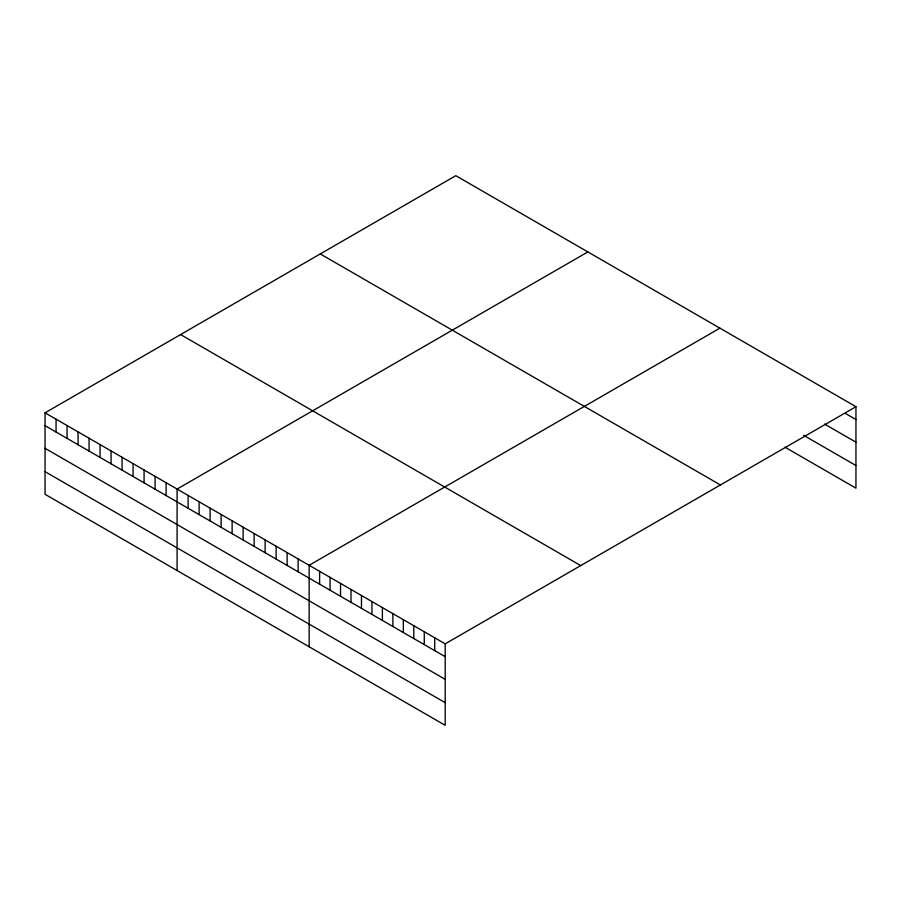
<?xml version="1.0" encoding="UTF-8"?>
<svg xmlns="http://www.w3.org/2000/svg" width="901" height="901" viewBox="0 0 901 901"><rect width="100%" height="100%" fill="white"/><g stroke="black" fill="none" stroke-linecap="round" stroke-linejoin="round"><path stroke-width="1.35" d="M45.05 412.827L445.195 643.843L445.195 725.316L45.05 494.3L45.05 412.827L455.805 175.684L855.95 406.7L855.95 488.173L785.019 447.223M587.857 251.92L177.092 489.063L177.092 570.536M719.899 328.155L309.144 565.299L309.144 646.772M445.195 643.843L855.95 406.7M845.487 413.491L855.95 419.539M824.55 424.067L855.95 442.188M803.624 435.318L855.95 465.524M320.26 253.936L720.395 484.952M180.605 334.564L580.74 565.591M45.05 425.666L445.195 656.683M45.05 448.315L445.195 679.331M45.05 471.651L445.195 702.667M434.721 637.807L434.721 650.646M424.258 631.759L424.258 644.609M413.796 625.722L413.796 638.561M403.333 619.674L403.333 632.525M392.87 613.637L392.87 626.477M382.396 607.589L382.396 620.44M371.933 601.553L371.933 614.392M361.47 595.516L361.47 608.355M351.007 589.468L351.007 602.307M340.544 583.431L340.544 596.271M330.07 577.383L330.07 590.223M319.607 571.347L319.607 584.186M298.141 558.947L298.141 571.786M287.137 552.595L287.137 565.434M276.134 546.243L276.134 559.082M265.131 539.89L265.131 552.73M254.127 533.538L254.127 546.378M243.124 527.186L243.124 540.026M232.12 520.834L232.12 533.674M221.117 514.471L221.117 527.322M210.113 508.119L210.113 520.958M199.11 501.767L199.11 514.606M188.106 495.415L188.106 508.254M166.088 482.711L166.088 495.55M155.085 476.359L155.085 489.198M144.081 470.007L144.081 482.846M133.078 463.655L133.078 476.494M122.074 457.303L122.074 470.142M111.071 450.95L111.071 463.79M100.067 444.587L100.067 457.438M89.064 438.235L89.064 451.086M78.06 431.883L78.06 444.722M67.057 425.531L67.057 438.37M56.053 419.179L56.053 432.018"/></g></svg>
